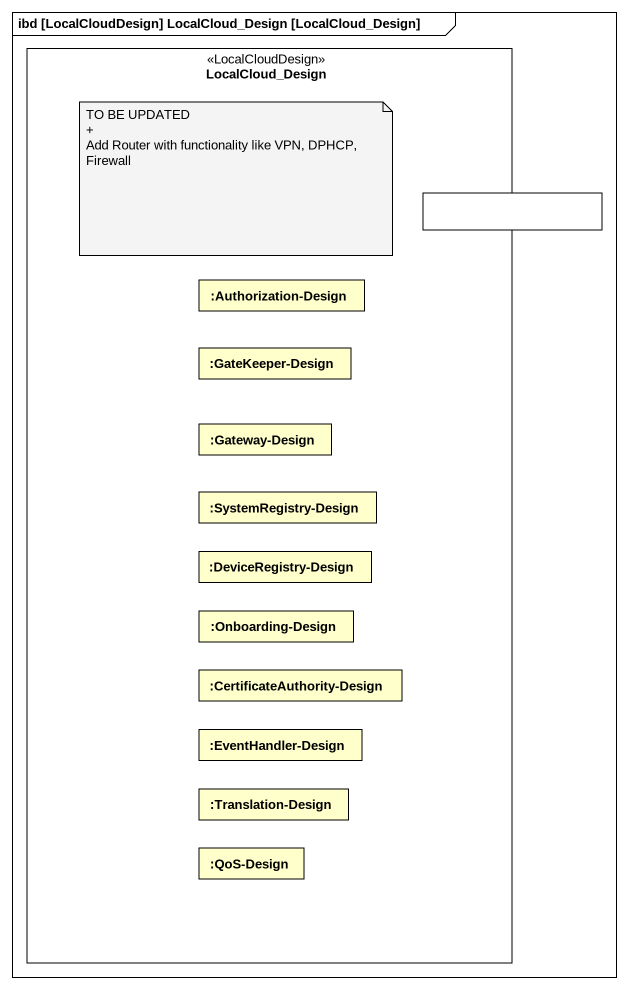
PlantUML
@startuml
mainframe ibd [LocalCloudDesign] LocalCloud_Design [LocalCloud_Design]
rectangle LocalCloud_Design <<LocalCloudDesign>> {
  port " " as port1
  rectangle ":Authorization-Design" as Authorization_Design
  rectangle ":GateKeeper-Design" as GateKeeper_Design
  rectangle ":Gateway-Design" as Gateway_Design
  rectangle ":SystemRegistry-Design" as SystemRegistry_Design
  rectangle ":DeviceRegistry-Design" as DeviceRegistry_Design
  rectangle ":Onboarding-Design" as Onboarding_Design
  rectangle ":CertificateAuthority-Design" as CertificateAuthority_Design
  rectangle ":EventHandler-Design" as EventHandler_Design
  rectangle ":Translation-Design" as Translation_Design
  rectangle ":QoS-Design" as QoS_Design
}
note as N1
  TO BE UPDATED
  +
  Add Router with functionality like VPN, DPHCP, Firewall
end note
@enduml
